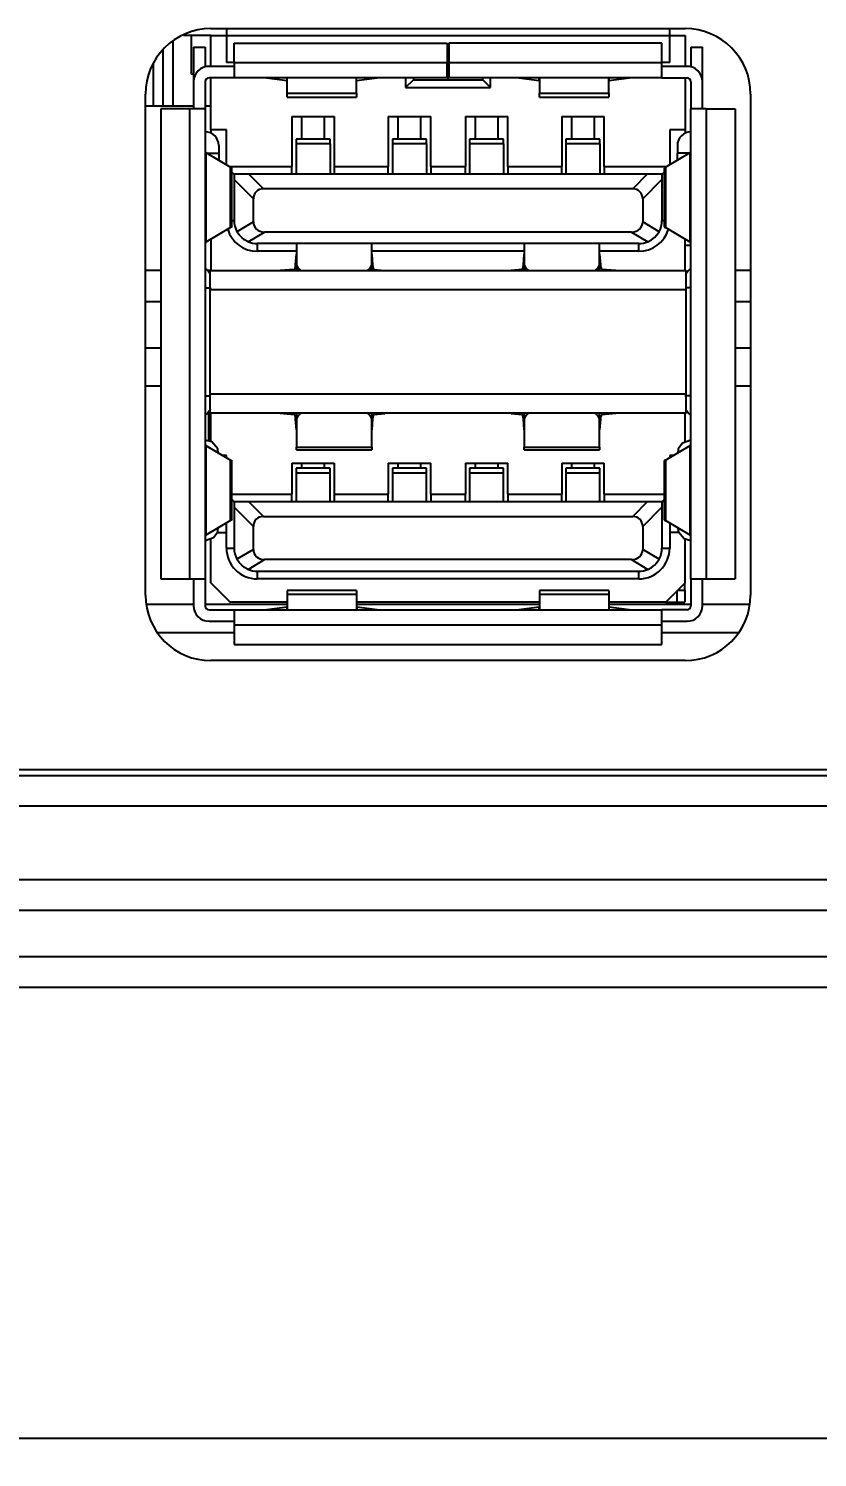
# Model space of a CAD drawing. Header units: millimetres. Extents: x 113 to 1101, y 63 to 734.
# Drawn here: x 317.31 to 337.77, y 338.31 to 375.39 of the extents above; entities that cross this region are included whole.
import ezdxf

# ---------------------------------------------------------------- set-up
doc = ezdxf.new("R2010")
doc.units = ezdxf.units.MM
doc.styles.get("Standard").update_dxf_attribs({"font": 'arial.ttf'})
doc.dimstyles.get("Standard").update_dxf_attribs({"dimtxt": 3, "dimasz": 2, "dimexe": 0.5, "dimexo": 0.5, "dimgap": 0.5, "dimtad": 1, "dimdec": 1, "dimzin": 0, "dimdsep": 46, "dimtxsty": 'Standard', "dimcen": 0.09, "dimclrd": 253, "dimclre": 253, "dimclrt": 6, "dimadec": 0, "dimazin": 0, "dimtfac": 1, "dimtdec": 1, "dimtofl": 0, "dimtmove": 0, "dimatfit": 3, "dimfxl": 1, "dimtolj": 1, "dimtzin": 0, "dimarcsym": 0})

# ---------------------------------------------------------------- blocks, each defined once
blk = doc.blocks.new('*D7')
at = {"color": 253, "lineweight": -2}
for p, q in [((288.408, 357.006), (288.408, 338.311)), ((398.408, 357.006), (398.408, 338.311)), ((290.408, 338.811), (396.408, 338.811))]:
    blk.add_line(p, q, dxfattribs=at)
at = {"color": 253}
for points in [[(290.408, 339.144), (290.408, 338.478), (288.408, 338.811)], [(396.408, 339.144), (396.408, 338.478), (398.408, 338.811)]]:
    blk.add_solid(points, dxfattribs=at)
at = {"layer": 'Defpoints', "color": 0}
for p in [(288.408, 357.506), (398.408, 357.506), (398.408, 338.811)]:
    blk.add_point(p, dxfattribs=at)
at = {"color": 6, "insert": (343.408, 340.843), "char_height": 3, "attachment_point": 5}
blk.add_mtext('\\A1;110.0', dxfattribs=at)

msp = doc.modelspace()

# ---------------------------------------------------------------- linework, layer by layer
for p, q in [((321.328, 375.229), (321.328, 375.206)), ((322.042, 375.206), (321.328, 375.206)), ((321.528, 375.206), (321.528, 374.206)), ((322.042, 375.386), (334.342, 375.386)), ((322.042, 374.406), (322.042, 375.206)), ((322.042, 375.206), (322.442, 375.206)), ((322.442, 375.386), (322.442, 375.206)), ((322.442, 375.206), (333.942, 375.206)), ((322.442, 375.206), (322.442, 374.506)), ((333.942, 375.206), (333.942, 375.386)), ((333.942, 375.206), (334.342, 375.206)), ((333.942, 374.506), (333.942, 375.206)), ((334.342, 375.206), (334.342, 374.406)), ((320.796, 374.843), (320.796, 373.369)), ((321.05, 375.067), (321.05, 373.369)), ((321.592, 374.906), (321.592, 374.006)), ((321.592, 374.906), (321.892, 374.906)), ((321.892, 374.906), (321.892, 374.393)), ((322.642, 375.006), (328.167, 375.006)), ((322.642, 374.506), (322.642, 375.006)), ((328.167, 375.006), (328.167, 374.506)), ((333.742, 375.006), (328.217, 375.006)), ((328.217, 375.006), (328.217, 374.506)), ((333.742, 374.506), (333.742, 375.006)), ((334.492, 374.906), (334.492, 374.393)), ((334.492, 374.906), (334.792, 374.906)), ((334.792, 374.006), (334.792, 374.906)), ((320.542, 374.487), (320.542, 373.369)), ((322.642, 374.506), (322.442, 374.506)), ((322.642, 374.506), (322.642, 374.106)), ((322.642, 374.506), (328.167, 374.506)), ((328.167, 374.106), (328.167, 374.506)), ((328.217, 374.506), (328.167, 374.506)), ((328.217, 374.506), (328.217, 374.106)), ((328.217, 374.506), (333.742, 374.506)), ((333.742, 374.106), (333.742, 374.506)), ((333.942, 374.506), (333.742, 374.506)), ((321.592, 374.206), (321.528, 374.206)), ((322.642, 374.406), (321.992, 374.406)), ((322.642, 374.106), (321.992, 374.106)), ((322.042, 372.756), (322.042, 374.106)), ((328.167, 374.106), (322.642, 374.106)), ((323.489, 374.106), (324.018, 374.036)), ((324.018, 374.036), (324.018, 374.106)), ((324.021, 373.712), (324.021, 374.106)), ((325.821, 374.036), (326.353, 374.106)), ((325.821, 373.712), (325.821, 374.106)), ((327.092, 374.106), (327.092, 373.856)), ((327.292, 374.106), (327.292, 374.056)), ((328.217, 374.406), (328.167, 374.406)), ((328.167, 374.106), (328.217, 374.106)), ((333.742, 374.106), (328.217, 374.106)), ((329.092, 374.056), (329.092, 374.106)), ((329.292, 373.856), (329.292, 374.106)), ((330.03, 374.106), (330.559, 374.036)), ((330.559, 374.036), (330.559, 374.106)), ((330.562, 374.106), (330.562, 373.712)), ((332.362, 373.712), (332.362, 374.106)), ((332.366, 374.036), (332.895, 374.106)), ((332.366, 374.106), (332.366, 374.036)), ((334.392, 374.406), (333.742, 374.406)), ((333.742, 374.106), (334.392, 374.106)), ((334.342, 374.106), (334.342, 372.756)), ((321.592, 374.006), (321.592, 373.306)), ((321.892, 374.006), (321.892, 373.306)), ((327.092, 373.856), (327.292, 374.056)), ((327.092, 373.856), (329.292, 373.856)), ((327.292, 374.056), (329.092, 374.056)), ((329.292, 373.856), (329.092, 374.056)), ((334.492, 374.006), (334.492, 373.306)), ((334.792, 373.306), (334.792, 374.006)), ((320.342, 360.686), (320.342, 373.686)), ((320.542, 373.369), (320.342, 373.369)), ((320.796, 373.369), (320.542, 373.369)), ((321.05, 373.369), (320.796, 373.369)), ((321.592, 373.369), (321.05, 373.369)), ((322.042, 373.369), (321.892, 373.369)), ((324.021, 373.605), (324.021, 373.712)), ((324.021, 373.712), (325.821, 373.712)), ((324.021, 373.605), (325.821, 373.605)), ((325.821, 373.712), (325.821, 373.605)), ((330.562, 373.605), (330.562, 373.712)), ((330.562, 373.712), (332.362, 373.712)), ((330.562, 373.605), (332.362, 373.605)), ((332.362, 373.712), (332.362, 373.605)), ((336.042, 373.686), (336.042, 360.686)), ((320.742, 373.306), (320.742, 361.106)), ((321.492, 373.306), (320.742, 373.306)), ((321.892, 373.306), (321.492, 373.306)), ((321.492, 361.106), (321.492, 373.306)), ((321.892, 373.306), (321.892, 361.106)), ((324.142, 373.106), (324.142, 371.806)), ((324.142, 373.106), (325.242, 373.106)), ((324.402, 372.519), (324.402, 373.106)), ((324.982, 373.106), (324.982, 372.519)), ((325.242, 373.106), (325.242, 371.806)), ((326.642, 373.106), (326.642, 371.806)), ((326.642, 373.106), (327.742, 373.106)), ((326.902, 372.519), (326.902, 373.106)), ((327.482, 373.106), (327.482, 372.519)), ((327.742, 371.806), (327.742, 373.106)), ((328.642, 373.106), (328.642, 371.806)), ((328.642, 373.106), (329.742, 373.106)), ((328.902, 372.519), (328.902, 373.106)), ((329.482, 373.106), (329.482, 372.519)), ((329.742, 371.806), (329.742, 373.106)), ((331.142, 373.106), (331.142, 371.806)), ((331.142, 373.106), (332.242, 373.106)), ((331.402, 372.519), (331.402, 373.106)), ((331.982, 373.106), (331.982, 372.519)), ((332.242, 371.806), (332.242, 373.106)), ((334.892, 373.306), (334.492, 373.306)), ((334.492, 361.106), (334.492, 373.306)), ((334.892, 373.306), (335.642, 373.306)), ((334.892, 373.306), (334.892, 361.106)), ((335.642, 373.306), (335.642, 361.106)), ((322.042, 372.756), (322.042, 372.672)), ((322.442, 372.756), (322.042, 372.756)), ((322.442, 371.854), (322.442, 372.756)), ((333.942, 372.756), (333.942, 371.854)), ((334.342, 372.756), (333.942, 372.756)), ((334.342, 372.756), (334.342, 372.672)), ((322.242, 372.356), (322.242, 372.156)), ((325.132, 372.519), (324.252, 372.519)), ((324.252, 372.519), (324.252, 372.391)), ((325.132, 372.391), (324.252, 372.391)), ((324.252, 372.391), (324.252, 371.606)), ((325.132, 372.391), (325.132, 372.519)), ((325.132, 372.391), (325.132, 371.606)), ((327.632, 372.519), (326.752, 372.519)), ((326.752, 372.519), (326.752, 372.391)), ((326.752, 372.391), (326.752, 371.606)), ((327.632, 372.391), (326.752, 372.391)), ((327.632, 372.391), (327.632, 372.519)), ((327.632, 372.391), (327.632, 371.606)), ((329.632, 372.519), (328.752, 372.519)), ((328.752, 372.519), (328.752, 372.391)), ((328.752, 372.391), (328.752, 371.606)), ((329.632, 372.391), (328.752, 372.391)), ((329.632, 372.391), (329.632, 372.519)), ((329.632, 372.391), (329.632, 371.606)), ((332.132, 372.519), (331.252, 372.519)), ((331.252, 372.519), (331.252, 372.391)), ((332.132, 372.391), (331.252, 372.391)), ((331.252, 372.391), (331.252, 371.606)), ((332.132, 372.391), (332.132, 372.519)), ((332.132, 372.391), (332.132, 371.606)), ((334.142, 372.356), (334.142, 372.156)), ((321.91, 372.17), (322.548, 371.791)), ((321.91, 372.17), (321.91, 369.841)), ((321.934, 372.156), (322.242, 372.156)), ((322.242, 372.156), (322.242, 371.973)), ((333.835, 371.791), (334.474, 372.17)), ((334.142, 371.973), (334.142, 372.156)), ((334.474, 369.841), (334.474, 372.17)), ((322.523, 371.806), (324.142, 371.806)), ((322.548, 370.221), (322.548, 371.791)), ((322.584, 370.249), (322.584, 371.763)), ((323.023, 371.606), (322.642, 371.606)), ((322.642, 371.606), (322.642, 371.469)), ((323.401, 371.226), (323.023, 371.606)), ((333.361, 371.606), (323.023, 371.606)), ((324.142, 371.606), (324.142, 371.806)), ((325.242, 371.806), (325.242, 371.606)), ((325.242, 371.806), (326.642, 371.806)), ((326.642, 371.606), (326.642, 371.806)), ((327.742, 371.806), (327.742, 371.606)), ((327.742, 371.806), (328.642, 371.806)), ((328.642, 371.606), (328.642, 371.806)), ((329.742, 371.806), (329.742, 371.606)), ((329.742, 371.806), (331.142, 371.806)), ((331.142, 371.606), (331.142, 371.806)), ((332.242, 371.806), (332.242, 371.606)), ((332.242, 371.806), (333.86, 371.806)), ((333.361, 371.606), (332.983, 371.226)), ((333.742, 371.606), (333.361, 371.606)), ((333.742, 371.606), (333.742, 371.469)), ((333.799, 371.763), (333.799, 370.249)), ((333.835, 371.791), (333.835, 370.221)), ((322.642, 371.469), (323.142, 370.966)), ((322.642, 371.469), (322.642, 370.406)), ((332.983, 371.226), (323.401, 371.226)), ((333.242, 370.966), (333.742, 371.469)), ((333.742, 371.469), (333.742, 370.406)), ((323.142, 370.371), (323.142, 370.966)), ((333.242, 370.966), (333.242, 370.371)), ((322.584, 370.406), (322.642, 370.406)), ((333.742, 370.406), (333.799, 370.406)), ((322.548, 370.221), (321.91, 369.841)), ((323.142, 370.371), (322.716, 370.116)), ((323.009, 369.853), (323.431, 370.106)), ((332.952, 370.106), (323.431, 370.106)), ((332.952, 370.106), (333.374, 369.853)), ((333.667, 370.116), (333.242, 370.371)), ((334.474, 369.841), (333.835, 370.221)), ((322.042, 369.92), (322.042, 369.106)), ((323.242, 369.806), (323.242, 369.606)), ((333.142, 369.806), (323.242, 369.806)), ((324.265, 369.806), (324.265, 369.275)), ((326.213, 369.275), (326.213, 369.806)), ((330.17, 369.806), (330.17, 369.275)), ((332.118, 369.275), (332.118, 369.806)), ((333.142, 369.606), (333.142, 369.806)), ((334.342, 369.106), (334.342, 369.92)), ((334.492, 369.756), (334.342, 369.756)), ((324.265, 369.606), (323.242, 369.606)), ((324.239, 369.259), (324.265, 369.534)), ((324.265, 369.275), (324.265, 369.106)), ((330.17, 369.606), (326.213, 369.606)), ((326.213, 369.534), (326.234, 369.259)), ((326.213, 369.106), (326.213, 369.275)), ((330.15, 369.259), (330.17, 369.534)), ((330.17, 369.275), (330.17, 369.106)), ((333.142, 369.606), (332.118, 369.606)), ((332.118, 369.534), (332.144, 369.259)), ((332.118, 369.106), (332.118, 369.275)), ((320.743, 369.106), (320.342, 369.106)), ((322.017, 369.106), (321.957, 369.106)), ((322.017, 369.106), (322.017, 368.606)), ((322.017, 369.106), (334.367, 369.106)), ((324.198, 369.136), (323.834, 369.109)), ((323.834, 369.109), (323.834, 369.106)), ((326.267, 369.136), (326.556, 369.109)), ((326.556, 369.106), (326.556, 369.109)), ((330.117, 369.136), (329.827, 369.109)), ((332.549, 369.109), (332.186, 369.136)), ((332.549, 369.106), (332.549, 369.109)), ((334.367, 368.606), (334.367, 369.106)), ((336.042, 369.106), (335.642, 369.106)), ((322.017, 368.606), (322.017, 365.906)), ((334.367, 368.606), (322.017, 368.606)), ((334.367, 365.906), (334.367, 368.606)), ((320.342, 368.306), (320.743, 368.306)), ((335.642, 368.306), (336.042, 368.306)), ((320.342, 367.106), (320.742, 367.106)), ((335.642, 367.106), (336.042, 367.106)), ((320.742, 366.106), (320.342, 366.106)), ((336.042, 366.106), (335.642, 366.106)), ((322.017, 365.906), (322.017, 365.406)), ((322.017, 365.906), (334.367, 365.906)), ((334.367, 365.406), (334.367, 365.906)), ((321.984, 364.693), (321.984, 365.445)), ((334.367, 365.406), (322.017, 365.406)), ((322.042, 364.668), (322.042, 365.406)), ((323.834, 365.406), (323.834, 365.403)), ((323.834, 365.403), (324.198, 365.376)), ((324.265, 364.977), (324.239, 365.253)), ((324.265, 365.406), (324.265, 365.236)), ((324.265, 365.236), (324.265, 364.527)), ((326.213, 365.236), (326.213, 365.406)), ((326.234, 365.253), (326.213, 364.977)), ((326.213, 364.527), (326.213, 365.236)), ((326.267, 365.376), (326.556, 365.402)), ((329.827, 365.406), (329.827, 365.402)), ((329.827, 365.402), (330.117, 365.376)), ((330.17, 364.977), (330.15, 365.253)), ((330.17, 365.406), (330.17, 365.236)), ((330.17, 365.236), (330.17, 364.527)), ((332.118, 365.236), (332.118, 365.406)), ((332.144, 365.253), (332.118, 364.977)), ((332.118, 364.527), (332.118, 365.236)), ((332.186, 365.376), (332.549, 365.403)), ((332.549, 365.403), (332.549, 365.406)), ((334.342, 364.668), (334.342, 365.406)), ((321.91, 364.57), (322.548, 364.191)), ((321.91, 364.57), (321.91, 362.241)), ((324.265, 364.456), (324.265, 364.527)), ((324.265, 364.527), (326.213, 364.527)), ((324.265, 364.456), (326.213, 364.456)), ((326.213, 364.527), (326.213, 364.456)), ((330.17, 364.456), (330.17, 364.527)), ((330.17, 364.527), (332.118, 364.527)), ((330.17, 364.456), (332.118, 364.456)), ((332.118, 364.527), (332.118, 364.456)), ((333.835, 364.191), (334.474, 364.57)), ((334.474, 362.241), (334.474, 364.57)), ((322.442, 364.306), (322.355, 364.306)), ((322.442, 364.254), (322.442, 364.306)), ((322.548, 362.621), (322.548, 364.191)), ((322.584, 362.649), (322.584, 364.163)), ((324.142, 364.106), (324.142, 363.306)), ((324.142, 364.106), (325.242, 364.106)), ((324.402, 363.98), (324.402, 364.106)), ((324.982, 364.106), (324.982, 363.98)), ((325.242, 364.106), (325.242, 363.306)), ((326.642, 364.106), (326.642, 363.306)), ((326.642, 364.106), (327.742, 364.106)), ((326.902, 363.98), (326.902, 364.106)), ((327.482, 364.106), (327.482, 363.98)), ((327.742, 363.306), (327.742, 364.106)), ((328.642, 364.106), (328.642, 363.306)), ((328.642, 364.106), (329.742, 364.106)), ((328.902, 363.98), (328.902, 364.106)), ((329.482, 364.106), (329.482, 363.98)), ((329.742, 363.306), (329.742, 364.106)), ((331.142, 364.106), (331.142, 363.306)), ((331.142, 364.106), (332.242, 364.106)), ((331.402, 363.98), (331.402, 364.106)), ((331.982, 364.106), (331.982, 363.98)), ((332.242, 363.306), (332.242, 364.106)), ((333.799, 364.163), (333.799, 362.649)), ((333.835, 364.191), (333.835, 362.621)), ((333.942, 364.306), (333.942, 364.254)), ((334.028, 364.306), (333.942, 364.306)), ((325.132, 363.98), (324.252, 363.98)), ((324.252, 363.98), (324.252, 363.851)), ((324.252, 363.851), (324.252, 363.106)), ((325.132, 363.851), (324.252, 363.851)), ((325.132, 363.851), (325.132, 363.98)), ((325.132, 363.106), (325.132, 363.851)), ((327.632, 363.98), (326.752, 363.98)), ((326.752, 363.98), (326.752, 363.851)), ((327.632, 363.851), (326.752, 363.851)), ((326.752, 363.851), (326.752, 363.106)), ((327.632, 363.851), (327.632, 363.98)), ((327.632, 363.106), (327.632, 363.851)), ((329.632, 363.98), (328.752, 363.98)), ((328.752, 363.98), (328.752, 363.851)), ((329.632, 363.851), (328.752, 363.851)), ((328.752, 363.851), (328.752, 363.106)), ((329.632, 363.851), (329.632, 363.98)), ((329.632, 363.106), (329.632, 363.851)), ((332.132, 363.98), (331.252, 363.98)), ((331.252, 363.98), (331.252, 363.851)), ((332.132, 363.851), (331.252, 363.851)), ((331.252, 363.851), (331.252, 363.106)), ((332.132, 363.851), (332.132, 363.98)), ((332.132, 363.106), (332.132, 363.851)), ((322.584, 363.306), (324.142, 363.306)), ((323.023, 363.106), (322.642, 363.106)), ((322.642, 363.106), (322.642, 362.969)), ((322.642, 362.969), (322.642, 361.906)), ((322.642, 362.969), (323.142, 362.466)), ((333.361, 363.106), (323.023, 363.106)), ((323.401, 362.726), (323.023, 363.106)), ((324.142, 363.106), (324.142, 363.306)), ((325.242, 363.306), (325.242, 363.106)), ((325.242, 363.306), (326.642, 363.306)), ((326.642, 363.106), (326.642, 363.306)), ((327.742, 363.306), (327.742, 363.106)), ((327.742, 363.306), (328.642, 363.306)), ((328.642, 363.106), (328.642, 363.306)), ((329.742, 363.306), (329.742, 363.106)), ((329.742, 363.306), (331.142, 363.306)), ((331.142, 363.106), (331.142, 363.306)), ((332.242, 363.306), (332.242, 363.106)), ((332.242, 363.306), (333.799, 363.306)), ((333.361, 363.106), (332.983, 362.726)), ((333.242, 362.466), (333.742, 362.969)), ((333.742, 363.106), (333.361, 363.106)), ((333.742, 363.106), (333.742, 362.969)), ((333.742, 362.969), (333.742, 361.906)), ((322.548, 362.621), (321.91, 362.241)), ((323.401, 362.726), (332.983, 362.726)), ((334.474, 362.241), (333.835, 362.621)), ((322.204, 362.306), (322.442, 362.306)), ((322.442, 362.306), (322.442, 362.557)), ((322.442, 361.906), (322.442, 362.306)), ((323.142, 361.871), (323.142, 362.466)), ((333.242, 362.466), (333.242, 361.871)), ((333.942, 362.557), (333.942, 362.306)), ((334.179, 362.306), (333.942, 362.306)), ((333.942, 362.306), (333.942, 361.906)), ((322.042, 361.006), (322.042, 362.144)), ((322.442, 361.906), (322.642, 361.906)), ((323.142, 361.871), (322.716, 361.616)), ((333.667, 361.616), (333.242, 361.871)), ((333.742, 361.906), (333.942, 361.906)), ((334.342, 361.006), (334.342, 362.144)), ((323.009, 361.353), (323.431, 361.606)), ((332.952, 361.606), (323.431, 361.606)), ((332.952, 361.606), (333.374, 361.353)), ((323.242, 361.306), (323.242, 361.106)), ((323.242, 361.306), (333.142, 361.306)), ((333.142, 361.106), (333.142, 361.306)), ((320.742, 361.106), (321.492, 361.106)), ((321.492, 361.106), (321.892, 361.106)), ((321.592, 361.106), (321.592, 360.406)), ((321.892, 361.106), (321.892, 360.406)), ((322.542, 360.506), (322.042, 361.006)), ((333.142, 361.106), (323.242, 361.106)), ((325.821, 360.807), (324.021, 360.807)), ((324.021, 360.807), (324.021, 360.699)), ((325.821, 360.807), (325.821, 360.699)), ((332.362, 360.807), (330.562, 360.807)), ((330.562, 360.807), (330.562, 360.699)), ((332.362, 360.807), (332.362, 360.699)), ((334.342, 361.006), (333.842, 360.506)), ((334.134, 360.506), (334.134, 360.798)), ((334.334, 360.806), (334.142, 360.806)), ((334.334, 360.806), (334.334, 360.998)), ((334.334, 360.806), (334.334, 360.506)), ((334.492, 361.106), (334.492, 360.406)), ((334.492, 361.106), (334.892, 361.106)), ((334.792, 360.406), (334.792, 361.106)), ((334.892, 361.106), (335.642, 361.106)), ((321.593, 360.446), (320.36, 360.446)), ((324.022, 360.446), (321.892, 360.446)), ((322.534, 360.506), (322.534, 360.514)), ((322.534, 360.506), (322.542, 360.506)), ((324.021, 360.506), (322.542, 360.506)), ((324.018, 360.375), (323.489, 360.306)), ((324.018, 360.306), (324.018, 360.375)), ((325.821, 360.699), (324.021, 360.699)), ((324.021, 360.699), (324.021, 360.306)), ((325.821, 360.699), (325.821, 360.306)), ((330.562, 360.506), (325.821, 360.506)), ((330.563, 360.446), (325.822, 360.446)), ((326.353, 360.306), (325.824, 360.375)), ((325.824, 360.375), (325.824, 360.306)), ((330.559, 360.375), (330.03, 360.306)), ((330.559, 360.306), (330.559, 360.375)), ((332.362, 360.699), (330.562, 360.699)), ((330.562, 360.699), (330.562, 360.306)), ((332.362, 360.699), (332.362, 360.306)), ((333.842, 360.506), (332.362, 360.506)), ((334.492, 360.446), (332.363, 360.446)), ((332.895, 360.306), (332.366, 360.375)), ((332.366, 360.375), (332.366, 360.306)), ((333.841, 360.506), (334.134, 360.506)), ((334.134, 360.506), (334.334, 360.506)), ((336.025, 360.446), (334.792, 360.446)), ((321.992, 360.306), (322.642, 360.306)), ((321.992, 360.006), (322.642, 360.006)), ((322.642, 360.306), (333.742, 360.306)), ((322.642, 360.306), (322.642, 359.906)), ((334.392, 360.306), (333.742, 360.306)), ((333.742, 359.906), (333.742, 360.306)), ((333.742, 360.006), (334.392, 360.006)), ((322.642, 359.706), (320.653, 359.706)), ((322.642, 359.906), (322.642, 359.406)), ((333.742, 359.906), (322.642, 359.906)), ((335.73, 359.706), (333.741, 359.706)), ((333.742, 359.406), (333.742, 359.906)), ((322.642, 359.406), (333.742, 359.406)), ((334.342, 358.986), (322.042, 358.986)), ((390.408, 356.156), (296.408, 356.156)), ((296.408, 356.006), (390.408, 356.006)), ((390.408, 355.206), (296.408, 355.206)), ((283.908, 353.306), (402.908, 353.306)), ((402.908, 352.506), (283.908, 352.506)), ((283.858, 351.306), (402.958, 351.306)), ((402.958, 350.506), (283.858, 350.506))]:
    msp.add_line(p, q)
for points in [[(321.892, 372.198), (321.897, 372.182), (321.91, 372.17)], [(334.474, 372.17), (334.488, 372.186), (334.492, 372.198)], [(322.548, 371.791), (322.577, 371.775), (322.584, 371.763)], [(322.642, 371.606), (322.641, 371.607), (322.638, 371.609), (322.585, 371.663)], [(333.742, 371.606), (333.743, 371.607), (333.745, 371.609), (333.799, 371.663)], [(333.835, 371.791), (333.806, 371.775), (333.799, 371.763)], [(322.584, 370.249), (322.573, 370.233), (322.548, 370.221)], [(323.009, 369.853), (322.912, 369.904), (322.839, 369.961), (322.77, 370.034), (322.716, 370.116)], [(333.374, 369.853), (333.471, 369.904), (333.544, 369.961), (333.613, 370.034), (333.667, 370.116)], [(333.799, 370.249), (333.81, 370.233), (333.835, 370.221)], [(321.91, 369.841), (321.895, 369.826), (321.892, 369.813)], [(334.492, 369.813), (334.486, 369.829), (334.474, 369.841)], [(322.002, 369.039), (321.948, 369.117), (321.892, 369.166)], [(334.364, 369.002), (334.373, 369.023), (334.381, 369.039)], [(334.492, 369.166), (334.422, 369.102), (334.381, 369.039)], [(321.892, 368.656), (322.031, 368.656), (322.041, 368.656), (322.042, 368.656), (322.042, 368.656)], [(334.492, 365.856), (334.352, 365.856), (334.342, 365.856), (334.342, 365.856), (334.342, 365.856)], [(321.892, 365.346), (321.961, 365.41), (322.002, 365.472)], [(322.019, 365.51), (322.01, 365.488), (322.002, 365.472)], [(334.381, 365.472), (334.435, 365.395), (334.492, 365.346)], [(322.218, 364.483), (322.066, 364.659), (321.889, 364.706)], [(321.892, 364.598), (321.897, 364.582), (321.91, 364.57)], [(322.228, 364.382), (322.223, 364.455), (322.218, 364.483)], [(334.166, 364.483), (334.16, 364.443), (334.156, 364.382)], [(334.495, 364.706), (334.275, 364.631), (334.166, 364.483)], [(334.474, 364.57), (334.488, 364.586), (334.492, 364.598)], [(322.548, 364.191), (322.577, 364.175), (322.584, 364.163)], [(333.835, 364.191), (333.806, 364.175), (333.799, 364.163)], [(322.642, 363.106), (322.641, 363.107), (322.638, 363.109), (322.585, 363.163)], [(333.742, 363.106), (333.743, 363.107), (333.745, 363.109), (333.799, 363.163)], [(322.584, 362.649), (322.573, 362.633), (322.548, 362.621)], [(333.799, 362.649), (333.81, 362.633), (333.835, 362.621)], [(321.889, 362.106), (322.108, 362.181), (322.218, 362.328)], [(321.91, 362.241), (321.895, 362.226), (321.892, 362.213)], [(322.218, 362.328), (322.224, 362.368), (322.228, 362.429)], [(334.156, 362.429), (334.161, 362.354), (334.167, 362.326)], [(334.167, 362.326), (334.318, 362.152), (334.495, 362.106)], [(334.492, 362.213), (334.486, 362.229), (334.474, 362.241)], [(323.009, 361.353), (322.912, 361.404), (322.839, 361.461), (322.77, 361.534), (322.716, 361.616)], [(333.374, 361.353), (333.471, 361.404), (333.544, 361.461), (333.613, 361.534), (333.667, 361.616)]]:
    msp.add_lwpolyline(points)
for centre, radius, start, end in [((322.042, 373.686), 1.7, 90, 180), ((334.342, 373.686), 1.7, 0, 90), ((321.992, 374.006), 0.4, 90, 180), ((321.992, 374.006), 0.1, 90, 180), ((334.392, 374.006), 0.4, 0, 90), ((334.392, 374.006), 0.1, 0, 90), ((321.892, 372.356), 0.35, 0.0011, 90), ((334.492, 372.356), 0.35, 90, 180.0004), ((323.242, 370.406), 0.6, 180, 208.9056), ((333.142, 370.406), 0.6, 331.0944, 0), ((323.242, 370.406), 0.8, 196.6134, 270), ((333.142, 370.406), 0.8, 270, 343.3866), ((323.242, 370.406), 0.6, 247.2132, 270), ((333.142, 370.406), 0.6, 270, 292.7868), ((323.242, 361.906), 0.8, 180, 270), ((323.242, 361.906), 0.6, 180, 208.9056), ((333.142, 361.906), 0.8, 270, 0), ((333.142, 361.906), 0.6, 331.0944, 0), ((323.242, 361.906), 0.6, 247.2132, 270), ((333.142, 361.906), 0.6, 270, 292.7868), ((322.042, 360.686), 1.7, 180, 270), ((321.992, 360.406), 0.4, 180, 270), ((321.992, 360.406), 0.1, 180, 270), ((334.342, 360.686), 1.7, 270, 360), ((334.392, 360.406), 0.1, 270, 0), ((334.392, 360.406), 0.4, 270, 0)]:
    msp.add_arc(centre, radius, start, end)
for centre, major_axis, ratio, start_param, end_param in [((323.921, 374.035), (0.1, 0), 0.034899, 0, 0.259219), ((330.462, 374.035), (0.1, 0), 0.034899, 0, 0.259219), ((332.462, 374.035), (0.1, 0), 0.034899, 2.882374, 3.141593), ((334.492, 372.156), (0.35, 0), 0.000062, 1.691601, 3.141589), ((323.489, 370.878), (-0.274, 0.276), 0.771564, 5.628695, 6.943018), ((332.895, 370.878), (-0.274, -0.276), 0.771564, 2.48176, 3.796083), ((323.489, 370.424), (0.311, 0.186), 0.827689, 2.680658, 4.08514), ((332.895, 370.424), (0.311, -0.186), 0.827689, 5.339638, 6.74412), ((324.765, 369.275), (0.5, 0), 0.539359, 3.141593, 3.822116), ((325.713, 369.275), (0.5, 0), 0.539359, 5.602662, 6.283185), ((330.67, 369.275), (0.5, 0), 0.539359, 3.141593, 3.822116), ((331.618, 369.275), (0.5, 0), 0.539359, 5.602662, 6.283185), ((323.6, 369.11), (0.24, 0), 0.016757, 4.71242, 6.059801), ((324.197, 369.336), (0, 0.2), 0.227273, 3.158348, 4.317246), ((326.267, 369.336), (0, 0.2), 0.181875, 1.965939, 3.124837), ((326.792, 369.11), (0.24, 0), 0.016757, 3.321437, 4.710503), ((329.592, 369.11), (0.24, 0), 0.016757, 4.712387, 6.1028), ((330.116, 369.336), (0, 0.2), 0.181875, 3.158348, 4.317246), ((332.186, 369.336), (0, 0.2), 0.227273, 1.965939, 3.124837), ((332.783, 369.11), (0.24, 0), 0.016757, 3.365048, 4.712381), ((334.692, 368.656), (0.35, 0), 0.000033, 2.179093, 2.76134), ((321.692, 365.856), (-0.35, 0), 0.000033, 2.179093, 2.76133), ((323.6, 365.402), (0.24, 0), 0.016757, 0.223426, 1.57079), ((324.197, 365.176), (0, 0.2), 0.227273, 5.107532, 6.26643), ((324.765, 365.236), (-0.5, 0), 0.539359, 5.602662, 6.283185), ((325.713, 365.236), (-0.5, 0), 0.539359, 3.141593, 3.822116), ((326.267, 365.176), (0, 0.2), 0.181875, 0.016755, 1.175654), ((326.791, 365.402), (0.24, 0), 0.016757, 2.917671, 2.961207), ((326.791, 365.402), (0.24, 0), 0.016757, 1.570107, 2.917671), ((329.591, 365.402), (0.24, 0), 0.016757, 0.17984, 1.568877), ((330.116, 365.176), (0, 0.2), 0.181875, 5.107532, 6.26643), ((330.67, 365.236), (-0.5, 0), 0.539359, 5.602662, 6.283185), ((331.618, 365.236), (-0.5, 0), 0.539359, 3.141593, 3.822116), ((332.186, 365.176), (0, 0.2), 0.227273, 0.016755, 1.175654), ((332.783, 365.402), (0.24, 0), 0.016757, 1.570808, 2.918198), ((323.489, 362.378), (0.274, -0.276), 0.771564, 2.487102, 3.801425), ((332.895, 362.378), (0.274, 0.276), 0.771564, 5.623353, 6.937676), ((323.489, 361.924), (-0.311, -0.186), 0.827689, 5.822251, 7.226732), ((332.895, 361.924), (-0.311, 0.186), 0.827689, 2.198046, 3.602527), ((323.921, 360.376), (-0.1, 0), 0.034899, 2.882374, 3.141593), ((325.921, 360.376), (-0.1, 0), 0.034899, 0, 0.259219), ((330.462, 360.376), (-0.1, 0), 0.034899, 2.882374, 3.141593), ((332.462, 360.376), (-0.1, 0), 0.034899, 0, 0.259219)]:
    msp.add_ellipse(centre, major_axis=major_axis, ratio=ratio, start_param=start_param, end_param=end_param)

# ---------------------------------------------------------------- dimensions: what is measured, and where the dimension line sits
dim = msp.add_linear_dim(base=(398.408, 338.811), p1=(288.408, 357.506), p2=(398.408, 357.506), dimstyle='Standard')
dim.commit()
dim.dimension.update_dxf_attribs({"geometry": '*D7', "text_midpoint": (343.408, 340.843)})

doc.saveas('drawing.dxf')
